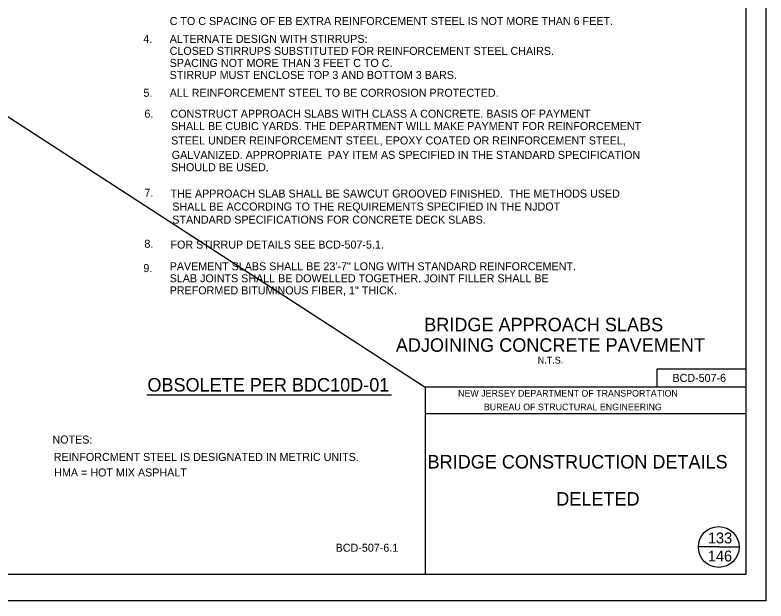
# Model space of a CAD drawing. Extents: x 212974.83 to 212977.76, y 620258.42 to 620260.25.
# Drawn here: x 212976.594 to 212977.765, y 620258.417 to 620259.33 of the extents above; entities that cross this region are included whole.
import ezdxf

# ---------------------------------------------------------------- set-up
doc = ezdxf.new("R2010")
doc.units = 0
for name, color, linetype in [('1', 7, 'Continuous'), ('3', 7, 'Continuous'), ('39', 7, 'Continuous'), ('41', 7, 'Continuous'), ('5', 7, 'Continuous')]:
    doc.layers.add(name, color=color, linetype=linetype)

msp = doc.modelspace()

# ---------------------------------------------------------------- linework, layer by layer
at = {"layer": '1'}
for p, q in [((212977.7338, 620258.4589), (212977.7338, 620260.2088)), ((212977.7338, 620258.4589), (212977.7338, 620260.2088)), ((212977.7338, 620258.7783), (212977.5949, 620258.7783)), ((212977.5949, 620258.7783), (212977.5949, 620258.7505)), ((212977.7338, 620258.7505), (212977.2338, 620258.7505)), ((212977.2338, 620258.7505), (212977.2338, 620258.4589)), ((212977.7338, 620258.7088), (212977.2338, 620258.7088)), ((212977.6913, 620258.5013), (212977.6595, 620258.5013)), ((212977.6913, 620258.5013), (212977.7231, 620258.5013)), ((212974.9838, 620258.4589), (212977.7338, 620258.4589)), ((212977.7649, 620258.4172), (212974.8305, 620258.4172))]:
    msp.add_line(p, q, dxfattribs=at)
msp.add_circle((212977.6913, 620258.5013), 0.0318, dxfattribs=at)
at = {"layer": '41'}
msp.add_line((212977.6782, 620258.7644), (212977.6782, 620258.7644), dxfattribs=at)
msp.add_lwpolyline([(212974.8306, 620260.2505), (212977.7649, 620260.2505), (212977.7649, 620258.4172), (212974.8306, 620258.4172)], close=True, dxfattribs=at)
at = {"layer": '5'}
for p, q in [((212974.9838, 620260.2088), (212977.2338, 620258.7505)), ((212976.7998, 620258.7386), (212977.1813, 620258.7386))]:
    msp.add_line(p, q, dxfattribs=at)

# ---------------------------------------------------------------- texts
at = {"layer": '1'}
for s, height, p in [('BCD-507-6', 0.0125, (212977.6191, 620258.7586)), ('NEW JERSEY DEPARTMENT OF TRANSPORTATION', 0.010312, (212977.285, 620258.7357)), ('BUREAU OF STRUCTURAL ENGINEERING', 0.010312, (212977.3252, 620258.7144)), ('BCD-507-6.1', 0.0125, (212977.0942, 620258.4939))]:
    msp.add_text(s, height=height, dxfattribs=at).set_placement(p)
at = {"layer": '3'}
for s, p in [('C TO C SPACING OF EB EXTRA REINFORCEMENT STEEL IS NOT MORE THAN 6 FEET.', (212976.8355, 620259.3147)), ('4.', (212976.7944, 620259.2869)), ('ALTERNATE DESIGN WITH STIRRUPS:', (212976.8355, 620259.2869)), ('CLOSED STIRRUPS SUBSTITUTED FOR REINFORCEMENT STEEL CHAIRS.', (212976.8355, 620259.2682)), ('SPACING NOT MORE THAN 3 FEET C TO C.', (212976.8355, 620259.2494)), ('STIRRUP MUST ENCLOSE TOP 3 AND BOTTOM 3 BARS.', (212976.8355, 620259.2307)), ('5.', (212976.7946, 620259.2029)), ('ALL REINFORCEMENT STEEL TO BE CORROSION PROTECTED.', (212976.8355, 620259.2029)), ('6.', (212976.7961, 620259.1703)), ('CONSTRUCT APPROACH SLABS WITH CLASS A CONCRETE. BASIS OF PAYMENT', (212976.8368, 620259.1703)), ('SHALL BE CUBIC YARDS. THE DEPARTMENT WILL MAKE PAYMENT FOR REINFORCEMENT ', (212976.8377, 620259.151)), ('STEEL UNDER REINFORCEMENT STEEL, EPOXY COATED OR REINFORCEMENT STEEL,', (212976.8377, 620259.1286)), ('GALVANIZED. APPROPRIATE  PAY ITEM AS SPECIFIED IN THE STANDARD SPECIFICATION ', (212976.8388, 620259.1061)), ('SHOULD BE USED.', (212976.8377, 620259.0869)), ('7.', (212976.7961, 620259.0471)), ('THE APPROACH SLAB SHALL BE SAWCUT GROOVED FINISHED.  THE METHODS USED', (212976.8368, 620259.0458)), ('SHALL BE ACCORDING TO THE REQUIREMENTS SPECIFIED IN THE NJDOT', (212976.8396, 620259.0256)), ('STANDARD SPECIFICATIONS FOR CONCRETE DECK SLABS.', (212976.8396, 620259.0052)), ('8.', (212976.7961, 620258.9676)), ('FOR STIRRUP DETAILS SEE BCD-507-5.1.', (212976.8368, 620258.9663)), ('9.', (212976.7945, 620258.9297)), ('PAVEMENT SLABS SHALL BE 23\'-7" LONG WITH STANDARD REINFORCEMENT.', (212976.8355, 620258.9325)), ('SLAB JOINTS SHALL BE DOWELLED TOGETHER. JOINT FILLER SHALL BE', (212976.8355, 620258.9138)), ('PREFORMED BITUMINOUS FIBER, 1" THICK.', (212976.8355, 620258.895)), ('REINFORCMENT STEEL IS DESIGNATED IN METRIC UNITS.', (212976.6548, 620258.6354)), ('HMA = HOT MIX ASPHALT', (212976.6556, 620258.6112))]:
    msp.add_text(s, height=0.0125, dxfattribs=at).set_placement(p)
at = {"layer": '39'}
for s, p in [('133', (212977.6744, 620258.5069)), ('146', (212977.6743, 620258.4787))]:
    msp.add_text(s, height=0.01697, dxfattribs=at).set_placement(p)
at = {"layer": '5'}
for s, height, p in [('BRIDGE APPROACH SLABS', 0.021053, (212977.2323, 620258.8374)), ('ADJOINING CONCRETE PAVEMENT', 0.021053, (212977.188, 620258.8055)), ('N.T.S.', 0.01053, (212977.4091, 620258.7872)), ('OBSOLETE PER BDC10D-01', 0.021053, (212976.8008, 620258.7435)), ('NOTES:', 0.0125, (212976.6528, 620258.6625)), ('BRIDGE CONSTRUCTION DETAILS', 0.021053, (212977.2375, 620258.6236)), ('DELETED', 0.02105, (212977.4381, 620258.5658))]:
    msp.add_text(s, height=height, dxfattribs=at).set_placement(p)

doc.saveas('drawing.dxf')
